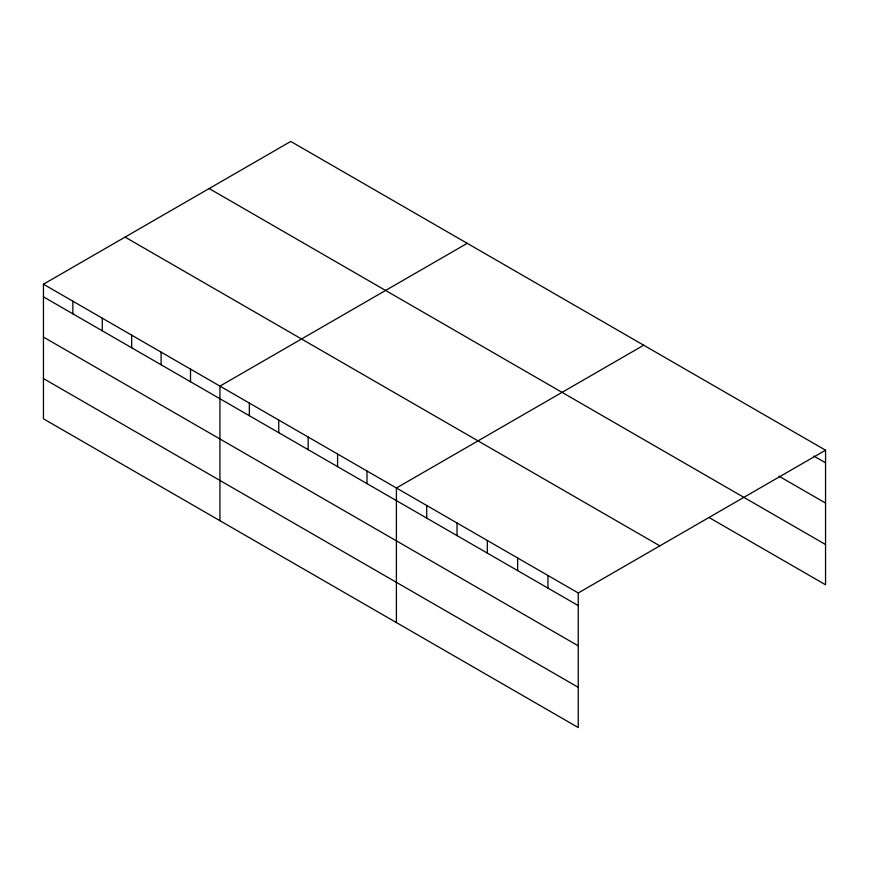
<?xml version="1.0" encoding="UTF-8"?>
<svg xmlns="http://www.w3.org/2000/svg" width="869" height="869" viewBox="0 0 869 869"><rect width="100%" height="100%" fill="white"/><g stroke="black" fill="none" stroke-linecap="round" stroke-linejoin="round"><path stroke-width="1.3" d="M578.243 645.841L578.243 592.973L43.45 284.217L43.45 418.804L578.243 727.559L578.243 645.841L43.45 337.085M708.995 517.489L825.55 584.783L825.55 450.196L290.757 141.441L43.45 284.217M467.24 243.32L219.933 386.108L219.933 520.694M643.723 345.21L396.405 487.998L396.405 622.584M578.243 592.973L825.55 450.196M813.895 456.084L825.55 462.808M778.928 476.147L825.55 503.064M209.147 188.551L825.55 544.526M125.06 237.096L659.853 545.862M43.45 296.84L578.243 605.595M43.45 378.558L578.243 687.314M547.937 575.484L547.937 588.096M517.631 557.985L517.631 570.607M487.324 540.485L487.324 553.108M457.018 522.997L457.018 535.608M426.712 505.497L426.712 518.12M367 471.02L367 483.642M337.585 454.031L337.585 466.653M308.169 437.053L308.169 449.675M278.753 420.075L278.753 432.697M249.349 403.086L249.349 415.708M190.517 369.129L190.517 381.752M161.102 352.141L161.102 364.763M131.686 335.162L131.686 347.785M102.281 318.184L102.281 330.807M72.866 301.206L72.866 313.818"/></g></svg>
